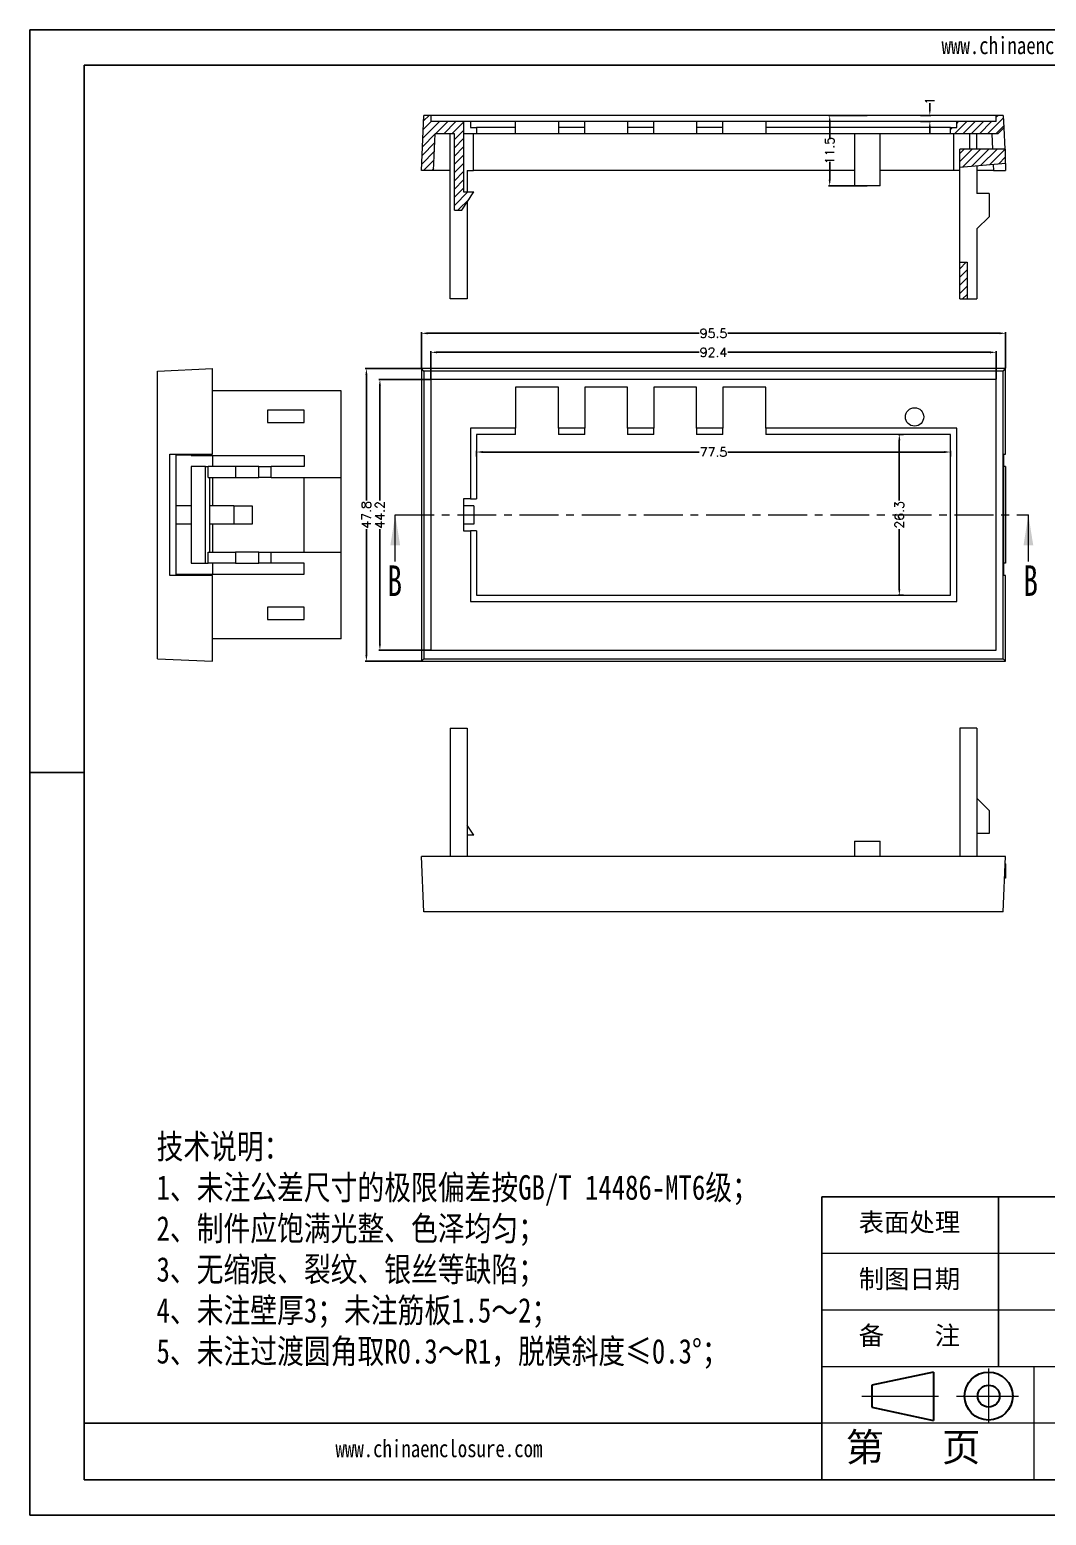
# Model space of a CAD drawing. Header units: inches. Extents: x 2660 to 3915, y 535 to 897.
# Drawn here: x 3240.9 to 3407.1, y 550.1 to 792.8 of the extents above; entities that cross this region are included whole.
import ezdxf

# ---------------------------------------------------------------- set-up
doc = ezdxf.new("R2010")
doc.units = ezdxf.units.IN
doc.linetypes.add('CENTER', pattern=[10.16, 6.35, -1.27, 1.27, -1.27])
doc.linetypes.add('CENTER2', pattern=[28.575, 19.05, -3.175, 3.175, -3.175])
doc.layers.add('文字', color=81, linetype='Continuous')
for name, color, linetype, lineweight in [('粗实线', 7, 'Continuous', 30), ('细实线', 3, 'Continuous', 9), ('细点划线', 2, 'CENTER2', 9)]:
    doc.layers.add(name, color=color, linetype=linetype, lineweight=lineweight)
doc.styles.add('SLDTEXTSTYLE6', font='TXT', dxfattribs={"width": 0.7})
doc.styles.get("Standard").update_dxf_attribs({"font": 'txt', "bigfont": 'gbcbig.shx'})
doc.styles.add('宋体', font='', dxfattribs={"width": 0.8, "height": 3.5})
doc.styles.get('宋体').set_extended_font_data('SimSun')
doc.dimstyles.new('1.5', dxfattribs={"dimtxt": 1.5, "dimasz": 1, "dimexe": 0.18, "dimexo": 0.0625, "dimgap": 0.1, "dimtad": 0, "dimzin": 12, "dimdsep": 46, "dimtxsty": 'Standard', "dimcen": 0.5, "dimclrd": 3, "dimclre": 3, "dimadec": 0, "dimazin": 0, "dimtfac": 1, "dimtofl": 0, "dimtmove": 0, "dimatfit": 3, "dimfxl": 1, "dimtolj": 1, "dimtzin": 0, "dimarcsym": 0})
pattern_1 = [(45, (-656.8705, -769.0343), (-0.6735192, 0.6735192), [])]

# ---------------------------------------------------------------- blocks, each defined once
blk = doc.blocks.new('*D44')
at = {"color": 3, "lineweight": -2, "transparency": 16777216}
for p, q in [((3304.96, 737.5), (3304.96, 743.39)), ((3305.96, 743.21), (3350.36, 743.21)), ((3399.46, 743.21), (3355.06, 743.21)), ((3400.46, 737.5), (3400.46, 743.39))]:
    blk.add_line(p, q, dxfattribs=at)
at = {"color": 3, "transparency": 16777216}
for points in [[(3305.96, 743.37), (3305.96, 743.04), (3304.96, 743.21)], [(3399.46, 743.37), (3399.46, 743.04), (3400.46, 743.21)]]:
    blk.add_solid(points, dxfattribs=at)
at = {"layer": 'Defpoints', "color": 0, "transparency": 16777216}
for p in [(3400.46, 743.21), (3304.96, 737.44), (3400.46, 737.44)]:
    blk.add_point(p, dxfattribs=at)
at = {"color": 0, "transparency": 16777216, "insert": (3352.71, 743.21), "char_height": 1.5, "attachment_point": 5}
blk.add_mtext('\\A1;95.5', dxfattribs=at)
blk = doc.blocks.new('*D45')
at = {"color": 3, "lineweight": -2, "transparency": 16777216}
for p, q in [((3304.9, 737.44), (3295.79, 737.44)), ((3295.97, 736.44), (3295.97, 715.89)), ((3295.97, 690.64), (3295.97, 711.19)), ((3304.9, 689.64), (3295.79, 689.64))]:
    blk.add_line(p, q, dxfattribs=at)
at = {"color": 3, "transparency": 16777216}
for points in [[(3295.8, 736.44), (3296.13, 736.44), (3295.97, 737.44)], [(3295.8, 690.64), (3296.13, 690.64), (3295.97, 689.64)]]:
    blk.add_solid(points, dxfattribs=at)
at = {"layer": 'Defpoints', "color": 0, "transparency": 16777216}
for p in [(3304.96, 737.44), (3295.97, 689.64), (3304.96, 689.64)]:
    blk.add_point(p, dxfattribs=at)
at = {"color": 0, "transparency": 16777216, "insert": (3295.97, 713.54), "char_height": 1.5, "attachment_point": 5, "rotation": 90}
blk.add_mtext('\\A1;47.8', dxfattribs=at)
blk = doc.blocks.new('*D46')
at = {"color": 3, "lineweight": -2, "transparency": 16777216}
for p, q in [((3306.45, 735.64), (3298, 735.64)), ((3298.18, 734.64), (3298.18, 715.89)), ((3298.18, 692.44), (3298.18, 711.19)), ((3306.45, 691.44), (3298, 691.44))]:
    blk.add_line(p, q, dxfattribs=at)
at = {"color": 3, "transparency": 16777216}
for points in [[(3298.01, 734.64), (3298.34, 734.64), (3298.18, 735.64)], [(3298.01, 692.44), (3298.34, 692.44), (3298.18, 691.44)]]:
    blk.add_solid(points, dxfattribs=at)
at = {"layer": 'Defpoints', "color": 0, "transparency": 16777216}
for p in [(3298.18, 735.64), (3306.51, 735.64), (3306.51, 691.44)]:
    blk.add_point(p, dxfattribs=at)
at = {"color": 0, "transparency": 16777216, "insert": (3298.18, 713.54), "char_height": 1.5, "attachment_point": 5, "rotation": 90}
blk.add_mtext('\\A1;44.2', dxfattribs=at)
blk = doc.blocks.new('*D47')
at = {"color": 3, "lineweight": -2, "transparency": 16777216}
for p, q in [((3306.51, 735.7), (3306.51, 740.28)), ((3307.51, 740.1), (3350.36, 740.1)), ((3397.91, 740.1), (3355.06, 740.1)), ((3398.91, 735.7), (3398.91, 740.28))]:
    blk.add_line(p, q, dxfattribs=at)
at = {"color": 3, "transparency": 16777216}
for points in [[(3307.51, 740.26), (3307.51, 739.93), (3306.51, 740.1)], [(3397.91, 740.26), (3397.91, 739.93), (3398.91, 740.1)]]:
    blk.add_solid(points, dxfattribs=at)
at = {"layer": 'Defpoints', "color": 0, "transparency": 16777216}
for p in [(3398.91, 740.1), (3306.51, 735.64), (3398.91, 735.64)]:
    blk.add_point(p, dxfattribs=at)
at = {"color": 0, "transparency": 16777216, "insert": (3352.71, 740.1), "char_height": 1.5, "attachment_point": 5}
blk.add_mtext('\\A1;92.4', dxfattribs=at)
blk = doc.blocks.new('*D48')
at = {"color": 3, "lineweight": -2, "transparency": 16777216}
for p, q in [((3313.96, 723.08), (3313.96, 723.98)), ((3314.96, 723.8), (3350.36, 723.8)), ((3390.46, 723.8), (3355.06, 723.8)), ((3391.46, 723.08), (3391.46, 723.98))]:
    blk.add_line(p, q, dxfattribs=at)
at = {"color": 3, "transparency": 16777216}
for points in [[(3314.96, 723.97), (3314.96, 723.64), (3313.96, 723.8)], [(3390.46, 723.97), (3390.46, 723.64), (3391.46, 723.8)]]:
    blk.add_solid(points, dxfattribs=at)
at = {"layer": 'Defpoints', "color": 0, "transparency": 16777216}
for p in [(3391.46, 723.8), (3313.96, 723.02), (3391.46, 723.02)]:
    blk.add_point(p, dxfattribs=at)
at = {"color": 0, "transparency": 16777216, "insert": (3352.71, 723.8), "char_height": 1.5, "attachment_point": 5}
blk.add_mtext('\\A1;77.5', dxfattribs=at)
blk = doc.blocks.new('*D49')
at = {"color": 3, "lineweight": -2, "transparency": 16777216}
for p, q in [((3383.77, 726.69), (3382.9, 726.69)), ((3383.08, 725.69), (3383.08, 715.89)), ((3383.08, 701.39), (3383.08, 711.19)), ((3383.77, 700.39), (3382.9, 700.39))]:
    blk.add_line(p, q, dxfattribs=at)
at = {"color": 3, "transparency": 16777216}
for points in [[(3382.92, 725.69), (3383.25, 725.69), (3383.08, 726.69)], [(3382.92, 701.39), (3383.25, 701.39), (3383.08, 700.39)]]:
    blk.add_solid(points, dxfattribs=at)
at = {"layer": 'Defpoints', "color": 0, "transparency": 16777216}
for p in [(3383.83, 726.69), (3383.08, 700.39), (3383.83, 700.39)]:
    blk.add_point(p, dxfattribs=at)
at = {"color": 0, "transparency": 16777216, "insert": (3383.08, 713.54), "char_height": 1.5, "attachment_point": 5, "rotation": 90}
blk.add_mtext('\\A1;26.3', dxfattribs=at)
blk = doc.blocks.new('*D58')
at = {"color": 3, "lineweight": -2, "transparency": 16777216}
for p, q in [((3377.8, 778.81), (3371.52, 778.81)), ((3371.7, 777.81), (3371.7, 774.91)), ((3371.7, 768.31), (3371.7, 771.21)), ((3377.8, 767.31), (3371.52, 767.31))]:
    blk.add_line(p, q, dxfattribs=at)
at = {"color": 3, "transparency": 16777216}
for points in [[(3371.53, 777.81), (3371.86, 777.81), (3371.7, 778.81)], [(3371.53, 768.31), (3371.86, 768.31), (3371.7, 767.31)]]:
    blk.add_solid(points, dxfattribs=at)
at = {"layer": 'Defpoints', "color": 0, "transparency": 16777216}
for p in [(3371.7, 778.81), (3377.86, 778.81), (3377.86, 767.31)]:
    blk.add_point(p, dxfattribs=at)
at = {"color": 0, "transparency": 16777216, "insert": (3371.7, 773.06), "char_height": 1.5, "attachment_point": 5, "rotation": 90}
blk.add_mtext('\\A1;11.5', dxfattribs=at)
blk = doc.blocks.new('*D59')
at = {"color": 3, "lineweight": -2, "transparency": 16777216}
for p, q in [((3388.06, 779.81), (3388.06, 780.81)), ((3386.55, 778.81), (3388.24, 778.81)), ((3386.55, 777.81), (3388.24, 777.81)), ((3388.06, 776.81), (3388.06, 775.81))]:
    blk.add_line(p, q, dxfattribs=at)
at = {"color": 3, "transparency": 16777216}
for points in [[(3387.9, 779.81), (3388.23, 779.81), (3388.06, 778.81)], [(3387.9, 776.81), (3388.23, 776.81), (3388.06, 777.81)]]:
    blk.add_solid(points, dxfattribs=at)
at = {"layer": 'Defpoints', "color": 0, "transparency": 16777216}
for p in [(3386.49, 778.81), (3386.49, 777.81), (3388.06, 778.81)]:
    blk.add_point(p, dxfattribs=at)
at = {"color": 0, "transparency": 16777216, "insert": (3388.06, 781.16), "char_height": 1.5, "attachment_point": 5, "rotation": 90}
blk.add_mtext('\\A1;1', dxfattribs=at)

msp = doc.modelspace()

# ---------------------------------------------------------------- hatches: boundary and pattern name
at = {"linetype": 'Continuous', "lineweight": 0}
h = msp.add_hatch(dxfattribs=at)
h.set_pattern_fill('ANSI31', color=4, scale=0.3, style=0)
h.set_pattern_definition(pattern_1)
h.paths.add_polyline_path([(3305.352, 778.814), (3304.959, 769.814), (3306.961, 769.814), (3307.223, 775.814), (3310.352, 775.814), (3310.352, 763.314), (3311.552, 763.314), (3313.552, 766.314), (3311.852, 766.314), (3311.852, 777.814), (3306.509, 777.814), (3306.509, 778.814)], flags=0)
h = msp.add_hatch(dxfattribs=at)
h.set_pattern_fill('ANSI31', color=4, scale=0.3, style=0)
h.set_pattern_definition(pattern_1)
h.paths.add_polyline_path([(3398.909, 778.814), (3398.909, 777.814), (3392.459, 777.814), (3392.459, 776.814), (3391.459, 776.814), (3391.459, 775.814), (3399.198, 775.814), (3400.156, 776.772), (3400.067, 778.814)], flags=0)
h = msp.add_hatch(dxfattribs=at)
h.set_pattern_fill('ANSI31', color=4, scale=0.3, style=0)
h.set_pattern_definition(pattern_1)
h.paths.add_polyline_path([(3400.459, 770.97), (3400.459, 773.314), (3392.959, 773.314), (3392.959, 770.314)], flags=0)
h = msp.add_hatch(dxfattribs=at)
h.set_pattern_fill('ANSI31', color=4, scale=0.3, style=0)
h.set_pattern_definition(pattern_1)
h.paths.add_polyline_path([(3392.959, 754.814), (3392.959, 748.814), (3394.159, 748.814), (3394.159, 754.814)], flags=0)

# ---------------------------------------------------------------- linework, layer by layer
for p, q in [((3240.935, 792.816), (3584.269, 792.816)), ((3240.935, 792.816), (3240.935, 550.055)), ((3249.819, 787.036), (3578.489, 787.036)), ((3249.819, 787.036), (3249.819, 555.835)), ((3249.819, 671.435), (3240.935, 671.435)), ((3240.935, 662.444), (3240.935, 550.055)), ((3439.768, 602.075), (3370.408, 602.075)), ((3370.408, 555.835), (3370.408, 602.075)), ((3399.308, 574.331), (3399.308, 602.075)), ((3370.408, 565.083), (3249.819, 565.083)), ((3249.819, 555.835), (3578.489, 555.835)), ((3240.935, 550.055), (3584.269, 550.055)), ((3240.935, 550.055), (3399.886, 550.055))]:
    msp.add_line(p, q)
at = {"color": 7, "linetype": 'Continuous', "lineweight": 15}
for p, q in [((3304.959, 769.814), (3305.352, 778.814)), ((3306.509, 778.814), (3305.352, 778.814)), ((3306.509, 778.814), (3306.509, 777.814)), ((3398.909, 778.814), (3306.509, 778.814)), ((3311.852, 777.814), (3306.509, 777.814)), ((3311.852, 777.814), (3311.852, 766.314)), ((3312.959, 777.814), (3311.852, 777.814)), ((3312.959, 777.814), (3312.959, 776.814)), ((3320.352, 777.814), (3312.959, 777.814)), ((3320.352, 776.814), (3320.352, 777.814)), ((3327.352, 777.814), (3320.352, 777.814)), ((3327.352, 777.814), (3327.352, 776.814)), ((3331.652, 777.814), (3327.352, 777.814)), ((3331.652, 776.814), (3331.652, 777.814)), ((3338.652, 777.814), (3331.652, 777.814)), ((3338.652, 777.814), (3338.652, 776.814)), ((3342.952, 777.814), (3338.652, 777.814)), ((3342.952, 776.814), (3342.952, 777.814)), ((3349.952, 777.814), (3342.952, 777.814)), ((3349.952, 777.814), (3349.952, 776.814)), ((3354.252, 777.814), (3349.952, 777.814)), ((3354.252, 776.814), (3354.252, 777.814)), ((3361.252, 777.814), (3354.252, 777.814)), ((3361.252, 777.814), (3361.252, 776.814)), ((3392.459, 777.814), (3361.252, 777.814)), ((3392.459, 776.814), (3392.459, 777.814)), ((3398.909, 777.814), (3392.459, 777.814)), ((3400.067, 778.814), (3398.909, 778.814)), ((3398.909, 777.814), (3398.909, 778.814)), ((3400.067, 778.814), (3400.156, 776.772)), ((3306.961, 769.814), (3307.223, 775.814)), ((3310.352, 775.814), (3307.223, 775.814)), ((3309.659, 748.814), (3309.659, 775.814)), ((3310.352, 763.314), (3310.352, 775.814)), ((3313.959, 775.814), (3311.852, 775.814)), ((3312.959, 776.814), (3313.959, 776.814)), ((3313.459, 769.814), (3313.459, 775.814)), ((3313.959, 776.814), (3313.959, 775.814)), ((3320.352, 776.814), (3313.959, 776.814)), ((3320.352, 775.814), (3313.959, 775.814)), ((3320.352, 775.814), (3320.352, 776.814)), ((3327.352, 775.814), (3320.352, 775.814)), ((3327.352, 776.814), (3327.352, 775.814)), ((3331.652, 776.814), (3327.352, 776.814)), ((3331.652, 775.814), (3327.352, 775.814)), ((3331.652, 775.814), (3331.652, 776.814)), ((3338.652, 775.814), (3331.652, 775.814)), ((3338.652, 776.814), (3338.652, 775.814)), ((3342.952, 776.814), (3338.652, 776.814)), ((3342.952, 775.814), (3338.652, 775.814)), ((3342.952, 775.814), (3342.952, 776.814)), ((3349.952, 775.814), (3342.952, 775.814)), ((3349.952, 776.814), (3349.952, 775.814)), ((3354.252, 776.814), (3349.952, 776.814)), ((3354.252, 775.814), (3349.952, 775.814)), ((3354.252, 775.814), (3354.252, 776.814)), ((3361.252, 775.814), (3354.252, 775.814)), ((3361.252, 776.814), (3361.252, 775.814)), ((3391.459, 776.814), (3361.252, 776.814)), ((3391.459, 775.814), (3361.252, 775.814)), ((3375.759, 775.814), (3375.759, 767.314)), ((3379.959, 767.314), (3379.959, 775.814)), ((3391.459, 776.814), (3392.459, 776.814)), ((3391.459, 775.814), (3391.459, 776.814)), ((3399.198, 775.814), (3391.459, 775.814)), ((3391.959, 775.814), (3391.959, 769.814)), ((3394.559, 775.814), (3394.559, 773.314)), ((3395.759, 773.314), (3395.759, 775.814)), ((3398.196, 775.814), (3398.305, 773.314)), ((3399.198, 775.814), (3400.156, 776.772)), ((3400.156, 776.772), (3400.307, 773.314)), ((3400.459, 773.314), (3392.959, 773.314)), ((3392.959, 770.314), (3392.959, 773.314)), ((3400.459, 770.97), (3400.459, 773.314)), ((3306.961, 769.814), (3304.959, 769.814)), ((3309.659, 769.814), (3306.961, 769.814)), ((3312.459, 769.814), (3313.459, 769.814)), ((3312.459, 769.814), (3312.459, 766.314)), ((3375.759, 769.814), (3313.459, 769.814)), ((3391.959, 769.814), (3379.959, 769.814)), ((3392.959, 769.814), (3391.959, 769.814)), ((3400.459, 770.97), (3392.959, 770.314)), ((3392.959, 754.814), (3392.959, 770.314)), ((3395.759, 770.559), (3395.759, 766.059)), ((3398.458, 769.814), (3395.759, 769.814)), ((3398.415, 770.792), (3398.458, 769.814)), ((3398.458, 769.814), (3400.459, 769.814)), ((3400.409, 770.966), (3400.459, 769.814)), ((3379.959, 767.314), (3375.759, 767.314)), ((3311.552, 763.314), (3313.552, 766.314)), ((3311.852, 766.314), (3313.552, 766.314)), ((3397.759, 766.059), (3395.759, 766.059)), ((3397.759, 766.059), (3397.759, 762.259)), ((3310.352, 763.314), (3311.552, 763.314)), ((3312.459, 764.675), (3312.459, 748.814)), ((3395.759, 760.259), (3397.759, 762.259)), ((3395.759, 760.259), (3395.759, 748.814)), ((3392.959, 754.814), (3394.159, 754.814)), ((3392.959, 748.814), (3392.959, 754.814)), ((3394.159, 754.814), (3394.159, 748.814)), ((3312.459, 748.814), (3309.659, 748.814)), ((3392.959, 748.814), (3394.159, 748.814)), ((3394.159, 748.814), (3395.759, 748.814)), ((3261.824, 737.045), (3270.824, 737.438)), ((3261.824, 690.031), (3261.824, 737.045)), ((3270.824, 723.438), (3270.824, 737.438)), ((3305.352, 737.045), (3304.959, 737.438)), ((3304.959, 737.438), (3304.959, 689.638)), ((3400.459, 737.438), (3304.959, 737.438)), ((3305.352, 737.045), (3305.352, 690.031)), ((3400.067, 737.045), (3305.352, 737.045)), ((3306.509, 735.638), (3306.509, 691.438)), ((3398.909, 735.638), (3306.509, 735.638)), ((3398.909, 691.438), (3398.909, 735.638)), ((3400.067, 737.045), (3400.459, 737.438)), ((3400.067, 690.031), (3400.067, 737.045)), ((3400.459, 723.438), (3400.459, 737.438)), ((3291.824, 733.788), (3270.824, 733.788)), ((3291.824, 719.638), (3291.824, 733.788)), ((3327.352, 734.388), (3320.352, 734.388)), ((3320.352, 734.388), (3320.352, 727.688)), ((3327.352, 727.688), (3327.352, 734.388)), ((3331.652, 734.388), (3331.652, 727.688)), ((3338.652, 734.388), (3331.652, 734.388)), ((3338.652, 727.688), (3338.652, 734.388)), ((3342.952, 734.388), (3342.952, 727.688)), ((3349.952, 734.388), (3342.952, 734.388)), ((3349.952, 727.688), (3349.952, 734.388)), ((3361.252, 734.388), (3354.252, 734.388)), ((3354.252, 734.388), (3354.252, 727.688)), ((3361.252, 727.688), (3361.252, 734.388)), ((3279.824, 730.638), (3279.824, 728.638)), ((3285.824, 730.638), (3279.824, 730.638)), ((3279.824, 728.638), (3285.824, 728.638)), ((3285.824, 728.638), (3285.824, 730.638)), ((3320.352, 727.688), (3312.959, 727.688)), ((3312.959, 727.688), (3312.959, 716.138)), ((3313.959, 726.688), (3313.959, 716.138)), ((3320.352, 726.688), (3313.959, 726.688)), ((3320.352, 726.688), (3320.352, 727.688)), ((3331.652, 727.688), (3327.352, 727.688)), ((3327.352, 727.688), (3327.352, 726.688)), ((3331.652, 726.688), (3327.352, 726.688)), ((3331.652, 726.688), (3331.652, 727.688)), ((3342.952, 727.688), (3338.652, 727.688)), ((3338.652, 727.688), (3338.652, 726.688)), ((3342.952, 726.688), (3338.652, 726.688)), ((3342.952, 726.688), (3342.952, 727.688)), ((3354.252, 727.688), (3349.952, 727.688)), ((3349.952, 727.688), (3349.952, 726.688)), ((3354.252, 726.688), (3349.952, 726.688)), ((3354.252, 726.688), (3354.252, 727.688)), ((3392.459, 727.688), (3361.252, 727.688)), ((3361.252, 727.688), (3361.252, 726.688)), ((3391.459, 726.688), (3361.252, 726.688)), ((3391.459, 700.388), (3391.459, 726.688)), ((3392.459, 699.388), (3392.459, 727.688)), ((3263.866, 723.438), (3270.824, 723.438)), ((3263.866, 703.638), (3263.866, 723.438)), ((3264.824, 723.438), (3264.824, 703.638)), ((3400.156, 723.438), (3400.459, 723.438)), ((3400.156, 703.638), (3400.156, 723.438)), ((3267.324, 723.288), (3264.824, 723.288)), ((3267.324, 723.288), (3267.324, 723.238)), ((3267.324, 723.238), (3285.824, 723.238)), ((3267.324, 721.438), (3267.324, 705.638)), ((3269.668, 721.438), (3267.324, 721.438)), ((3269.668, 705.638), (3269.668, 721.438)), ((3269.668, 721.438), (3270.079, 721.438)), ((3270.079, 719.638), (3270.079, 721.438)), ((3274.579, 721.438), (3270.079, 721.438)), ((3270.824, 723.238), (3270.824, 721.438)), ((3274.579, 721.438), (3274.579, 719.638)), ((3278.379, 721.438), (3274.579, 721.438)), ((3278.379, 719.638), (3278.379, 721.438)), ((3278.379, 721.438), (3280.379, 721.438)), ((3280.379, 719.638), (3280.379, 721.438)), ((3285.824, 721.438), (3280.379, 721.438)), ((3285.824, 723.238), (3285.824, 721.438)), ((3400.459, 721.438), (3400.156, 721.438)), ((3400.459, 721.438), (3400.459, 705.638)), ((3270.079, 719.638), (3274.579, 719.638)), ((3270.324, 719.638), (3270.324, 707.438)), ((3270.824, 719.638), (3270.824, 715.038)), ((3274.579, 719.638), (3278.379, 719.638)), ((3280.379, 719.638), (3278.379, 719.638)), ((3280.379, 719.638), (3291.824, 719.638)), ((3285.824, 707.438), (3285.824, 719.638)), ((3291.824, 707.438), (3291.824, 719.638)), ((3267.324, 715.038), (3264.824, 715.038)), ((3274.324, 715.038), (3270.324, 715.038)), ((3274.324, 715.038), (3274.324, 712.038)), ((3274.324, 715.038), (3277.324, 715.038)), ((3277.324, 715.038), (3277.324, 712.038)), ((3311.852, 716.138), (3311.852, 710.938)), ((3312.959, 716.138), (3311.852, 716.138)), ((3313.552, 715.038), (3311.852, 715.038)), ((3312.959, 716.138), (3313.959, 716.138)), ((3313.552, 715.038), (3313.552, 712.038)), ((3267.324, 712.038), (3264.824, 712.038)), ((3274.324, 712.038), (3270.324, 712.038)), ((3270.824, 712.038), (3270.824, 707.438)), ((3277.324, 712.038), (3274.324, 712.038)), ((3313.552, 712.038), (3311.852, 712.038)), ((3311.852, 710.938), (3312.959, 710.938)), ((3312.959, 710.938), (3312.959, 699.388)), ((3313.959, 710.938), (3312.959, 710.938)), ((3313.959, 710.938), (3313.959, 700.388)), ((3270.079, 705.638), (3270.079, 707.438)), ((3270.079, 707.438), (3274.579, 707.438)), ((3274.579, 707.438), (3274.579, 705.638)), ((3278.379, 707.438), (3274.579, 707.438)), ((3278.379, 705.638), (3278.379, 707.438)), ((3278.379, 707.438), (3280.379, 707.438)), ((3280.379, 705.638), (3280.379, 707.438)), ((3280.379, 707.438), (3291.824, 707.438)), ((3291.824, 693.288), (3291.824, 707.438)), ((3267.324, 705.638), (3269.668, 705.638)), ((3269.668, 705.638), (3270.079, 705.638)), ((3274.579, 705.638), (3270.079, 705.638)), ((3270.824, 705.638), (3270.824, 703.838)), ((3274.579, 705.638), (3278.379, 705.638)), ((3280.379, 705.638), (3278.379, 705.638)), ((3285.824, 705.638), (3280.379, 705.638)), ((3285.824, 703.838), (3285.824, 705.638)), ((3400.459, 705.638), (3400.156, 705.638)), ((3270.824, 703.638), (3263.866, 703.638)), ((3267.324, 703.788), (3264.824, 703.788)), ((3267.324, 703.838), (3267.324, 703.788)), ((3267.324, 703.838), (3285.824, 703.838)), ((3270.824, 689.638), (3270.824, 703.638)), ((3400.459, 703.638), (3400.156, 703.638)), ((3400.459, 689.638), (3400.459, 703.638)), ((3312.959, 699.388), (3392.459, 699.388)), ((3313.959, 700.388), (3391.459, 700.388)), ((3279.824, 698.438), (3279.824, 696.438)), ((3285.824, 698.438), (3279.824, 698.438)), ((3285.824, 696.438), (3285.824, 698.438)), ((3279.824, 696.438), (3285.824, 696.438)), ((3291.824, 693.288), (3270.824, 693.288)), ((3261.824, 690.031), (3270.824, 689.638)), ((3305.352, 690.031), (3304.959, 689.638)), ((3304.959, 689.638), (3400.459, 689.638)), ((3305.352, 690.031), (3400.067, 690.031)), ((3306.509, 691.438), (3398.909, 691.438)), ((3400.067, 690.031), (3400.459, 689.638)), ((3309.659, 678.693), (3309.659, 657.693)), ((3309.659, 678.693), (3312.459, 678.693)), ((3312.459, 678.693), (3312.459, 657.693)), ((3395.759, 678.693), (3392.959, 678.693)), ((3392.959, 678.693), (3392.959, 657.693)), ((3395.759, 678.693), (3395.759, 657.693)), ((3397.759, 665.248), (3395.759, 667.248)), ((3397.759, 665.248), (3397.759, 661.448)), ((3313.552, 661.193), (3312.459, 662.832)), ((3313.552, 661.193), (3312.459, 661.193)), ((3397.759, 661.448), (3395.759, 661.448)), ((3375.759, 660.193), (3375.759, 657.693)), ((3375.759, 660.193), (3379.959, 660.193)), ((3379.959, 657.693), (3379.959, 660.193)), ((3305.352, 648.693), (3304.959, 657.693)), ((3400.459, 657.693), (3304.959, 657.693)), ((3400.067, 648.693), (3400.459, 657.693)), ((3400.459, 656.536), (3400.409, 656.541)), ((3400.459, 656.536), (3400.459, 654.193)), ((3400.459, 654.193), (3400.307, 654.193)), ((3400.067, 648.693), (3305.352, 648.693))]:
    msp.add_line(p, q, dxfattribs=at)
at = {"color": 1, "linetype": 'CENTER', "lineweight": 0}
msp.add_line((3300.686, 713.538), (3404.176, 713.538), dxfattribs=at)
at = {"color": 7, "linetype": 'Continuous', "lineweight": 0}
for p, q in [((3300.686, 705.938), (3300.686, 713.538)), ((3404.176, 705.938), (3404.176, 713.538))]:
    msp.add_line(p, q, dxfattribs=at)
at = {"color": 7, "linetype": 'Continuous', "lineweight": 15}
msp.add_circle((3385.567, 729.545), 1.5, dxfattribs=at)
at = {"color": 7, "linetype": 'Continuous', "lineweight": 0}
for points in [[(3300.686, 713.538), (3299.886, 708.538), (3301.486, 708.538)], [(3404.176, 713.538), (3403.376, 708.538), (3404.976, 708.538)]]:
    msp.add_solid(points, dxfattribs=at)
at = {"layer": '粗实线', "color": 7}
for p, q in [((3388.685, 573.466), (3378.58, 571.324)), ((3388.685, 573.466), (3388.685, 565.546)), ((3378.58, 571.324), (3378.58, 567.75)), ((3378.58, 567.75), (3388.685, 565.546))]:
    msp.add_line(p, q, dxfattribs=at)
for radius in [3.929, 1.787]:
    msp.add_circle((3397.679, 569.537), radius, dxfattribs=at)
at = {"layer": '细实线', "color": 7}
for p, q in [((3439.768, 592.827), (3370.408, 592.827)), ((3439.768, 583.579), (3370.408, 583.579)), ((3578.489, 574.331), (3370.408, 574.331)), ((3405.088, 574.331), (3405.088, 555.835)), ((3439.768, 565.083), (3370.408, 565.083))]:
    msp.add_line(p, q, dxfattribs=at)
at = {"layer": '细点划线', "color": 7}
for p, q in [((3397.679, 574.059), (3397.679, 565.083)), ((3376.969, 569.537), (3389.459, 569.537)), ((3392.425, 569.537), (3402.578, 569.537))]:
    msp.add_line(p, q, dxfattribs=at)

# ---------------------------------------------------------------- texts
at = {"color": 7, "linetype": 'Continuous', "char_height": 5, "attachment_point": 1, "style": 'SLDTEXTSTYLE6'}
for insert in [(3299.416, 705.276), (3403.36, 705.298)]:
    msp.add_mtext('B', dxfattribs=dict(at, insert=insert))
at = {"char_height": 3.04138, "width": 1728.57063, "attachment_point": 1}
for s, insert in [('{\\fSimHei|b0|i0|c134|p49;表面处理}', (3376.439, 599.45)), ('{\\fSimHei|b0|i0|c134|p49;制图日期}', (3376.439, 590.202)), ('{\\fSimHei|b0|i0|c134|p49;备    注}', (3376.439, 580.954))]:
    msp.add_mtext(s, dxfattribs=dict(at, insert=insert))
at = {"layer": '文字', "color": 0, "attachment_point": 1, "style": '宋体'}
for s, insert, char_height, width in [('www.chinaenclosure.com', (3389.986, 791.651), 2.8258, 49.64655), ('{\\H1.111x;技术说明：\\P1、未注公差尺寸的极限偏差按GB/T 14486-MT6级；\\P2、制件应饱满光整、色泽均匀；\\P3、无缩痕、裂纹、银丝等缺陷；\\P4、未注壁厚3；未注筋板1.5～2；\\P5、未注过渡圆角取R0.3～R1，脱模斜度≤0.3%%D；}', (3261.664, 612.324), 3.61253, 131.5803), ('www.chinaenclosure.com', (3290.916, 562.377), 2.8258, 49.64655)]:
    msp.add_mtext(s, dxfattribs=dict(at, insert=insert, char_height=char_height, width=width))
at = {"layer": '细实线', "color": 7, "insert": (3374.299, 563.493), "char_height": 4.62403, "width": 34.68024, "attachment_point": 1}
msp.add_mtext('{\\fSimSun|b0|i0|c134|p54;第   页}', dxfattribs=at)

# ---------------------------------------------------------------- dimensions: what is measured, and where the dimension line sits
for base, p1, p2, picture, middle in [((3388.065, 778.814), (3386.491, 777.814), (3386.491, 778.814), '*D59', (3388.065, 781.164)), ((3295.968, 689.638), (3304.959, 737.438), (3304.959, 689.638), '*D45', (3295.968, 713.538)), ((3298.176, 735.638), (3306.509, 691.438), (3306.509, 735.638), '*D46', (3298.176, 713.538))]:
    dim = msp.add_linear_dim(base=base, p1=p1, p2=p2, angle=90, dimstyle='1.5')
    dim.commit()
    dim.dimension.update_dxf_attribs({"geometry": picture, "text_midpoint": middle, "dimtype": 160})
for base, p1, p2, picture, middle in [((3371.696, 778.814), (3377.859, 767.314), (3377.859, 778.814), '*D58', (3371.696, 773.064)), ((3383.084, 700.388), (3383.828, 726.688), (3383.828, 700.388), '*D49', (3383.084, 713.538))]:
    dim = msp.add_linear_dim(base=base, p1=p1, p2=p2, angle=90, dimstyle='1.5')
    dim.commit()
    dim.dimension.update_dxf_attribs({"geometry": picture, "text_midpoint": middle})
dim = msp.add_linear_dim(base=(3400.459, 743.206), p1=(3304.959, 737.438), p2=(3400.459, 737.438), dimstyle='1.5')
dim.commit()
dim.dimension.update_dxf_attribs({"geometry": '*D44', "text_midpoint": (3352.709, 743.206), "dimtype": 160})
for base, p1, p2, picture, middle in [((3398.909, 740.096), (3306.509, 735.638), (3398.909, 735.638), '*D47', (3352.709, 740.096)), ((3391.459, 723.804), (3313.959, 723.019), (3391.459, 723.019), '*D48', (3352.709, 723.804))]:
    dim = msp.add_linear_dim(base=base, p1=p1, p2=p2, dimstyle='1.5')
    dim.commit()
    dim.dimension.update_dxf_attribs({"geometry": picture, "text_midpoint": middle})

doc.saveas('drawing.dxf')
